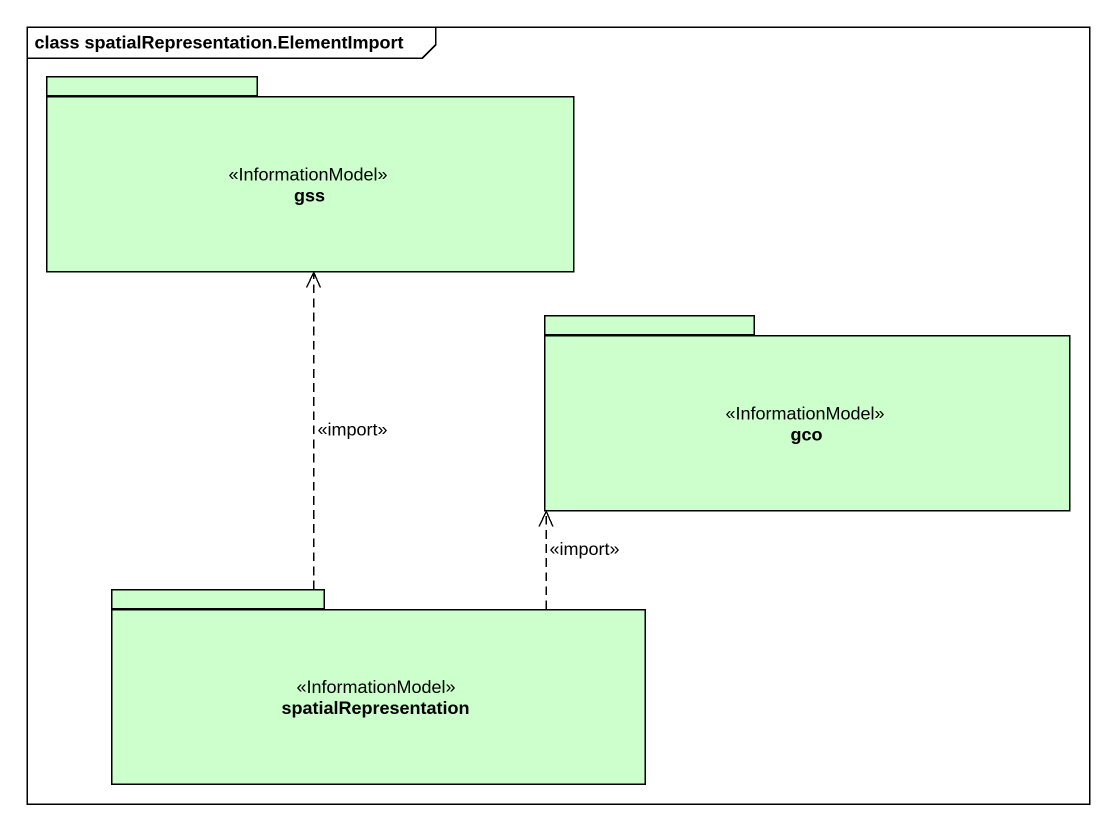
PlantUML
@startuml
mainframe class spatialRepresentation.ElementImport
package gss <<InformationModel>> #CCFFCC {
}
package gco <<InformationModel>> #CCFFCC {
}
package spatialRepresentation <<InformationModel>> #CCFFCC {
}
spatialRepresentation .up.> gss : <<import>>
spatialRepresentation .up.> gco : <<import>>
@enduml
